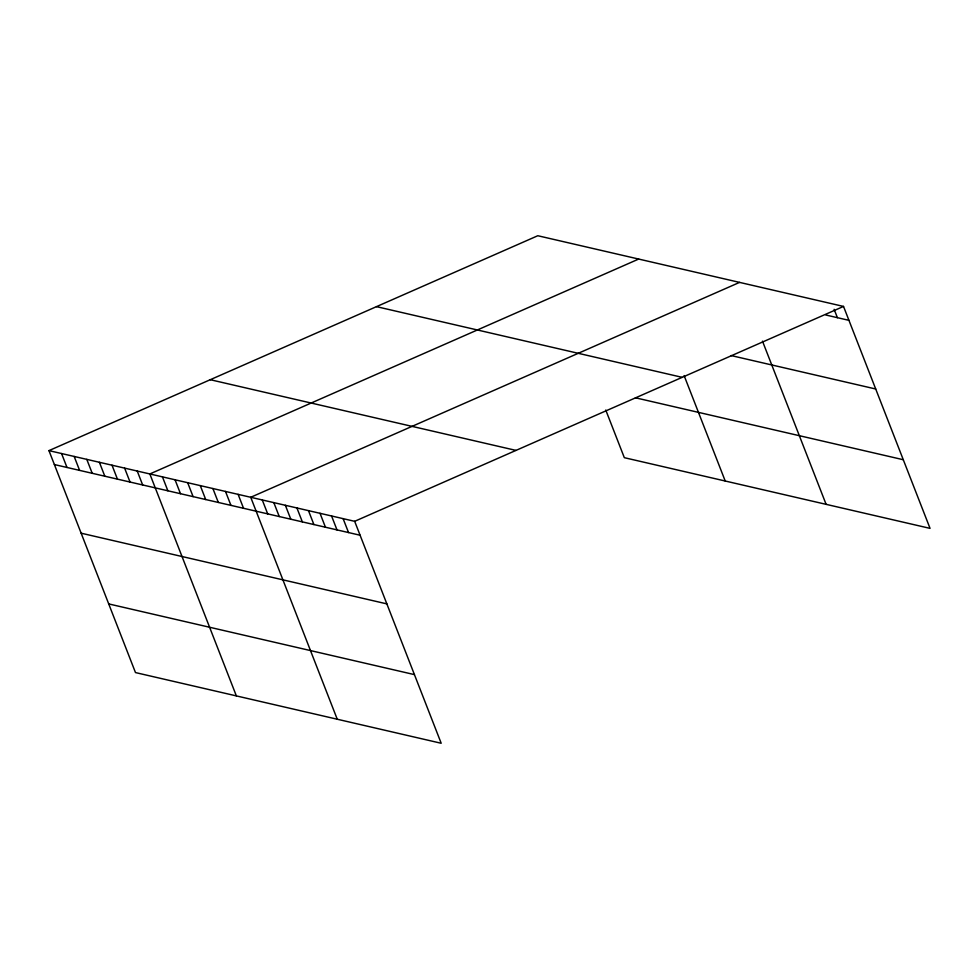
<?xml version="1.0" encoding="UTF-8"?>
<svg xmlns="http://www.w3.org/2000/svg" width="979" height="979" viewBox="0 0 979 979"><rect width="100%" height="100%" fill="white"/><g stroke="black" fill="none" stroke-linecap="round" stroke-linejoin="round"><path stroke-width="1.47" d="M48.95 450.621L354.667 521.317L441.199 743.269L135.481 672.573L48.95 450.621L537.801 235.731L843.519 306.427L930.05 528.379L624.333 457.682L605.756 410.042M638.687 259.056L149.836 473.958L236.367 695.91M739.573 282.393L250.722 497.283L337.253 719.235M354.667 521.317L843.519 306.427M825.848 315.005L848.94 320.341M731.129 355.561L875.703 388.993M376.474 306.647L682.192 377.343M635.395 397.78L903.287 459.726M210.265 379.705L515.982 450.401M54.371 464.548L360.088 535.232M81.147 533.188L386.864 603.884M108.718 603.921L414.435 674.617M834.132 309.315L837.388 317.673M762.482 341.145L826.105 504.344M684.113 375.581L725.219 481.007M343.115 518.65L348.548 532.564M331.563 515.982L336.996 529.896M320.023 513.302L325.444 527.228M308.471 510.634L313.892 524.548M296.918 507.966L302.352 521.88M285.366 505.299L290.8 519.213M273.826 502.619L279.248 516.545M262.274 499.951L267.695 513.877M238.117 494.371L243.538 508.285M225.5 491.446L230.934 505.372M212.896 488.533L218.317 502.447M200.279 485.621L205.712 499.535M187.674 482.708L193.096 496.622M175.057 479.783L180.479 493.71M162.453 476.871L167.874 490.785M137.231 471.034L142.653 484.96M124.614 468.121L130.036 482.035M112.01 465.209L117.431 479.123M99.393 462.284L104.814 476.21M86.788 459.371L92.21 473.285M74.171 456.459L79.593 470.373M61.567 453.546L66.988 467.46"/></g></svg>
